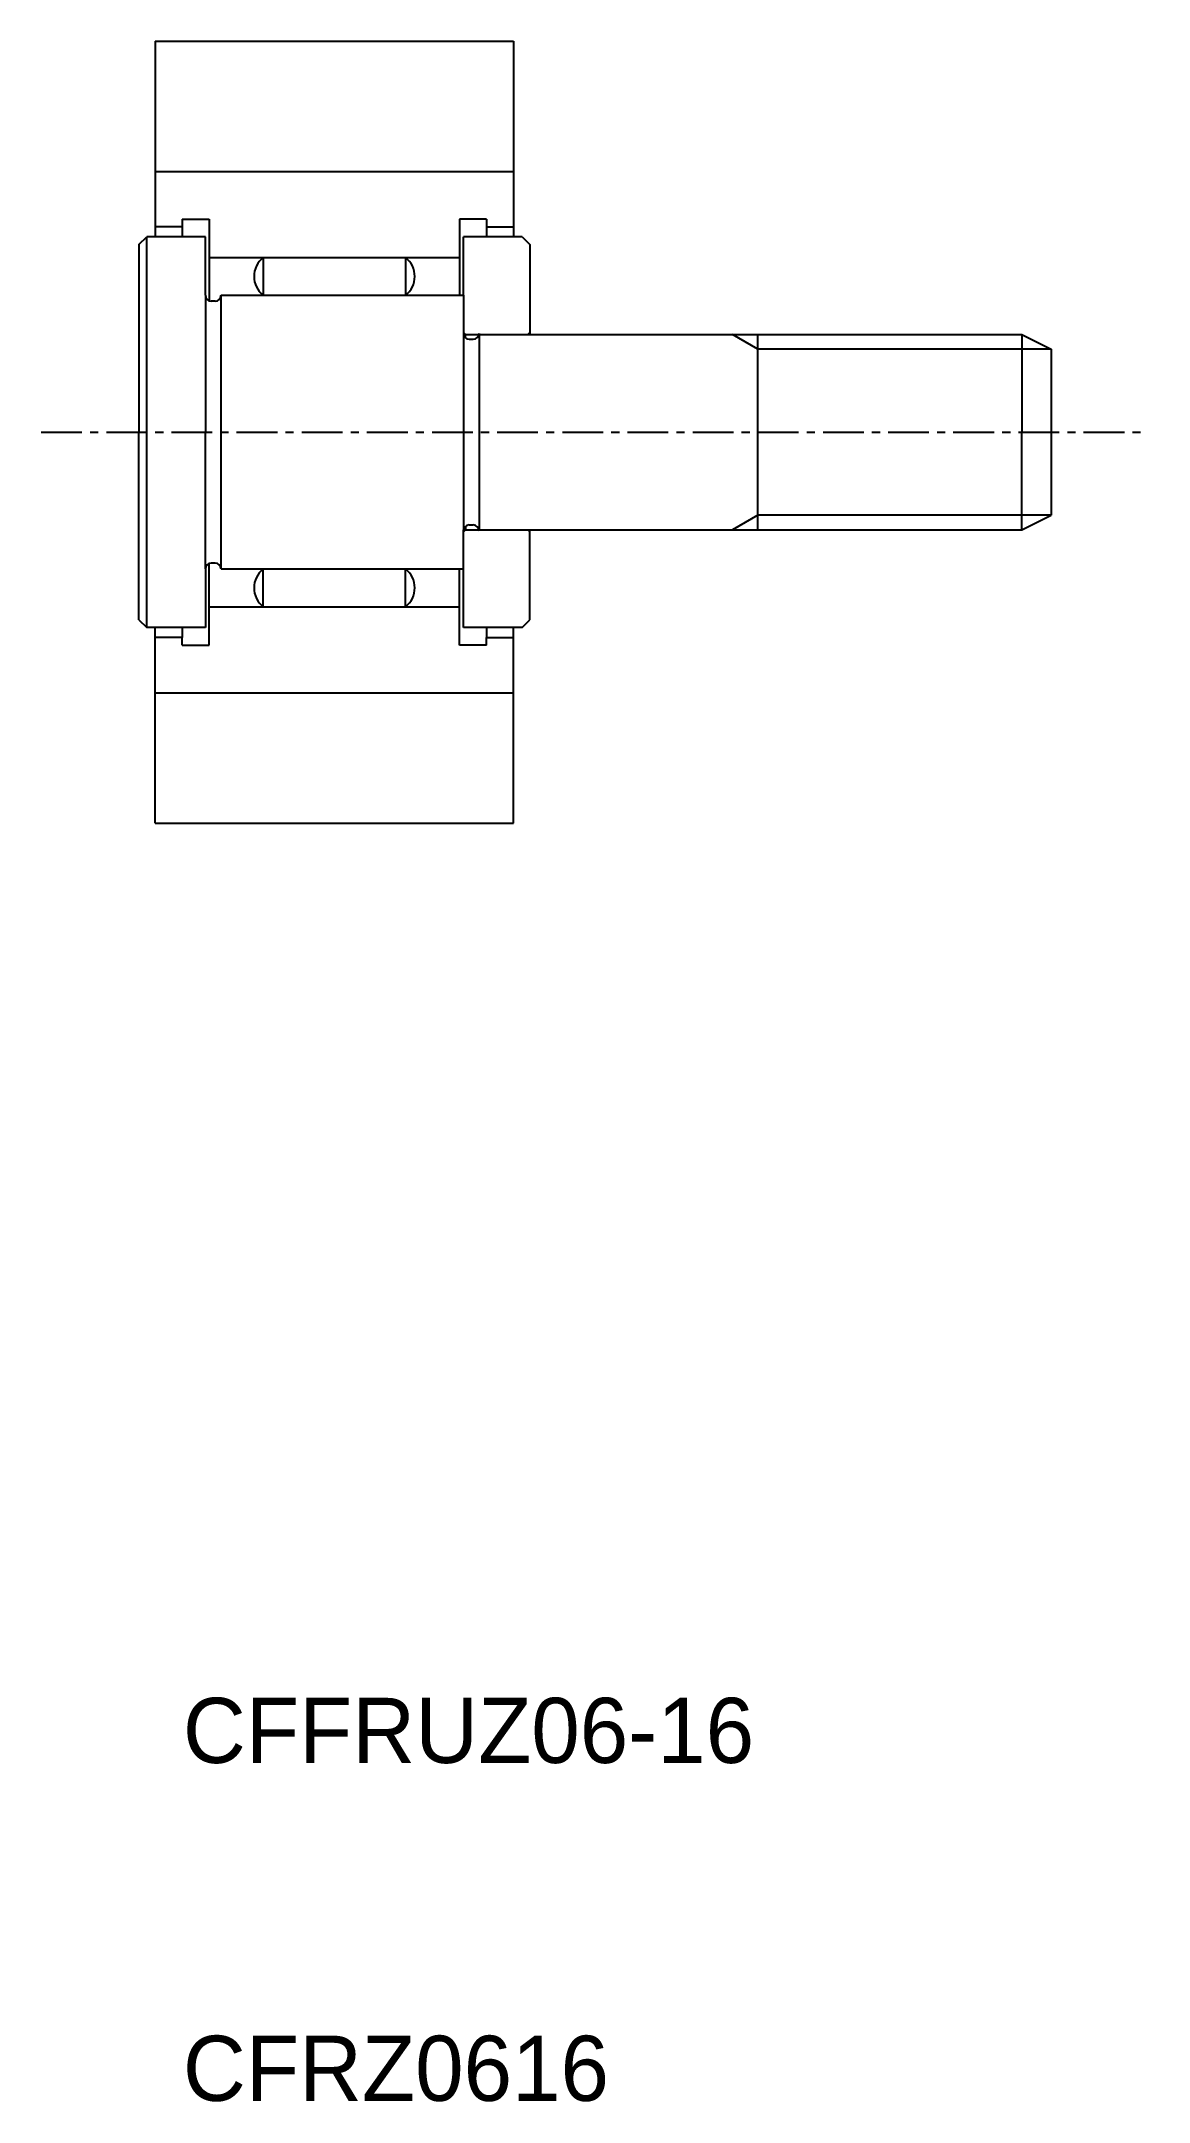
# Model space of a CAD drawing. Extents: x 163.2 to 197.2, y 82.3 to 145.6.
import ezdxf

# ---------------------------------------------------------------- set-up
doc = ezdxf.new("R2010")
doc.units = 0
doc.linetypes.add('CENTER', pattern=[2, 1.25, -0.25, 0.25, -0.25])
doc.layers.get('0').update_dxf_attribs({"linetype": 'CONTINUOUS'})
doc.layers.add('CENTER', color=1, linetype='CENTER')

msp = doc.modelspace()

# ---------------------------------------------------------------- linework, layer by layer
for p, q in [((166.676, 145.584), (166.676, 139.584)), ((166.676, 145.584), (177.676, 145.584)), ((177.676, 145.584), (177.676, 139.584)), ((166.676, 141.584), (177.676, 141.584)), ((167.506, 139.884), (166.676, 139.884)), ((167.506, 140.124), (168.336, 140.124)), ((167.506, 140.124), (167.506, 139.884)), ((167.506, 139.884), (167.506, 139.584)), ((168.336, 140.124), (168.336, 138.744)), ((176.016, 140.124), (176.016, 137.919)), ((176.846, 140.124), (176.016, 140.124)), ((176.846, 140.124), (176.846, 139.884)), ((176.846, 139.884), (177.676, 139.884)), ((176.846, 139.884), (176.846, 139.584)), ((166.176, 139.344), (166.416, 139.584)), ((166.176, 139.344), (166.176, 133.584)), ((166.416, 127.584), (166.416, 139.584)), ((168.216, 139.584), (166.416, 139.584)), ((168.216, 137.784), (168.216, 139.584)), ((176.136, 137.784), (176.136, 139.584)), ((177.936, 139.584), (176.136, 139.584)), ((177.936, 139.584), (178.176, 139.344)), ((178.176, 139.344), (178.176, 136.584)), ((168.336, 138.944), (168.491, 138.944)), ((168.336, 138.744), (168.336, 137.919)), ((168.491, 138.944), (175.861, 138.944)), ((169.991, 138.944), (169.991, 137.784)), ((174.361, 138.944), (174.361, 137.784)), ((175.861, 138.944), (176.016, 138.944)), ((176.016, 138.944), (176.016, 138.809)), ((168.336, 137.919), (168.336, 137.614)), ((176.016, 137.919), (176.016, 137.784)), ((168.216, 137.784), (168.216, 133.584)), ((168.516, 137.604), (168.396, 137.604)), ((168.696, 137.784), (175.861, 137.784)), ((168.696, 129.384), (168.696, 137.784)), ((175.861, 137.784), (176.136, 137.784)), ((176.136, 137.784), (176.136, 136.614)), ((176.196, 136.584), (176.136, 136.644)), ((178.116, 136.584), (178.176, 136.644)), ((176.136, 136.614), (176.136, 130.554)), ((176.196, 136.584), (176.614, 136.584)), ((176.196, 136.48), (176.196, 136.584)), ((176.316, 136.434), (176.436, 136.434)), ((176.616, 136.614), (176.616, 130.554)), ((176.616, 136.614), (176.616, 136.584)), ((176.616, 136.584), (193.276, 136.584)), ((185.176, 130.584), (185.176, 136.584)), ((193.276, 136.584), (193.276, 133.584)), ((193.276, 136.584), (194.176, 136.134)), ((194.176, 136.134), (194.176, 131.034)), ((166.176, 127.824), (166.176, 133.584)), ((168.216, 129.384), (168.216, 133.584)), ((193.276, 130.584), (193.276, 133.584)), ((193.276, 130.584), (194.176, 131.034)), ((176.136, 129.384), (176.136, 130.584)), ((176.136, 130.584), (176.136, 130.554)), ((176.196, 130.584), (176.136, 130.524)), ((176.196, 130.688), (176.196, 130.584)), ((176.196, 130.584), (176.614, 130.584)), ((176.316, 130.734), (176.436, 130.734)), ((176.616, 130.584), (193.276, 130.584)), ((176.616, 130.554), (176.616, 130.584)), ((178.116, 130.584), (178.176, 130.524)), ((178.176, 127.824), (178.176, 130.584)), ((168.216, 129.384), (168.216, 127.584)), ((168.336, 128.559), (168.336, 129.554)), ((168.516, 129.564), (168.396, 129.564)), ((168.696, 129.384), (175.861, 129.384)), ((169.991, 128.224), (169.991, 129.384)), ((174.361, 128.224), (174.361, 129.384)), ((175.861, 129.384), (176.136, 129.384)), ((176.016, 129.249), (176.016, 129.384)), ((176.016, 127.044), (176.016, 129.249)), ((176.136, 127.584), (176.136, 129.384)), ((168.336, 128.424), (168.336, 128.559)), ((168.336, 127.044), (168.336, 128.424)), ((176.016, 128.424), (176.016, 128.559)), ((166.176, 127.824), (166.416, 127.584)), ((168.336, 128.224), (168.491, 128.224)), ((168.491, 128.224), (175.861, 128.224)), ((175.861, 128.224), (176.016, 128.224)), ((176.016, 128.224), (176.016, 128.359)), ((177.936, 127.584), (178.176, 127.824)), ((168.216, 127.584), (166.416, 127.584)), ((166.676, 121.584), (166.676, 127.584)), ((167.506, 127.284), (166.676, 127.284)), ((167.506, 127.584), (167.506, 127.284)), ((167.506, 127.044), (167.506, 127.284)), ((177.936, 127.584), (176.136, 127.584)), ((176.846, 127.584), (176.846, 127.284)), ((176.846, 127.284), (177.676, 127.284)), ((176.846, 127.044), (176.846, 127.284)), ((177.676, 121.584), (177.676, 127.584)), ((167.506, 127.044), (168.336, 127.044)), ((176.846, 127.044), (176.016, 127.044)), ((166.676, 125.584), (177.676, 125.584)), ((166.676, 121.584), (177.676, 121.584))]:
    msp.add_line(p, q)
at = {"color": 3}
for p, q in [((185.176, 136.134), (184.397, 136.584)), ((194.176, 136.134), (185.176, 136.134)), ((185.176, 131.034), (184.397, 130.584)), ((194.176, 131.034), (185.176, 131.034))]:
    msp.add_line(p, q, dxfattribs=at)
for centre, radius, start, end in [((170.447, 138.364), 0.738, 128.1719, 231.8281), ((173.905, 138.364), 0.738, 308.1719, 51.8281), ((168.396, 137.784), 0.18, 180, 270), ((168.516, 137.784), 0.18, 270, 0), ((176.316, 136.614), 0.18, 180, 270), ((176.436, 136.614), 0.18, 270, 0), ((176.316, 130.554), 0.18, 90, 180), ((176.436, 130.554), 0.18, 0, 90), ((168.396, 129.384), 0.18, 90, 180), ((168.516, 129.384), 0.18, 0, 90), ((170.447, 128.804), 0.738, 128.1719, 231.8281), ((173.905, 128.804), 0.738, 308.1719, 51.8281)]:
    msp.add_arc(centre, radius, start, end)
at = {"layer": 'CENTER', "color": 1, "linetype": 'CENTER'}
msp.add_line((163.176, 133.584), (197.176, 133.584), dxfattribs=at)

# ---------------------------------------------------------------- texts
for s, p in [('CFFRUZ06-16', (167.526, 92.733)), ('CFRZ0616', (167.526, 82.361))]:
    msp.add_text(s, height=2).set_placement(p)

doc.saveas('drawing.dxf')
